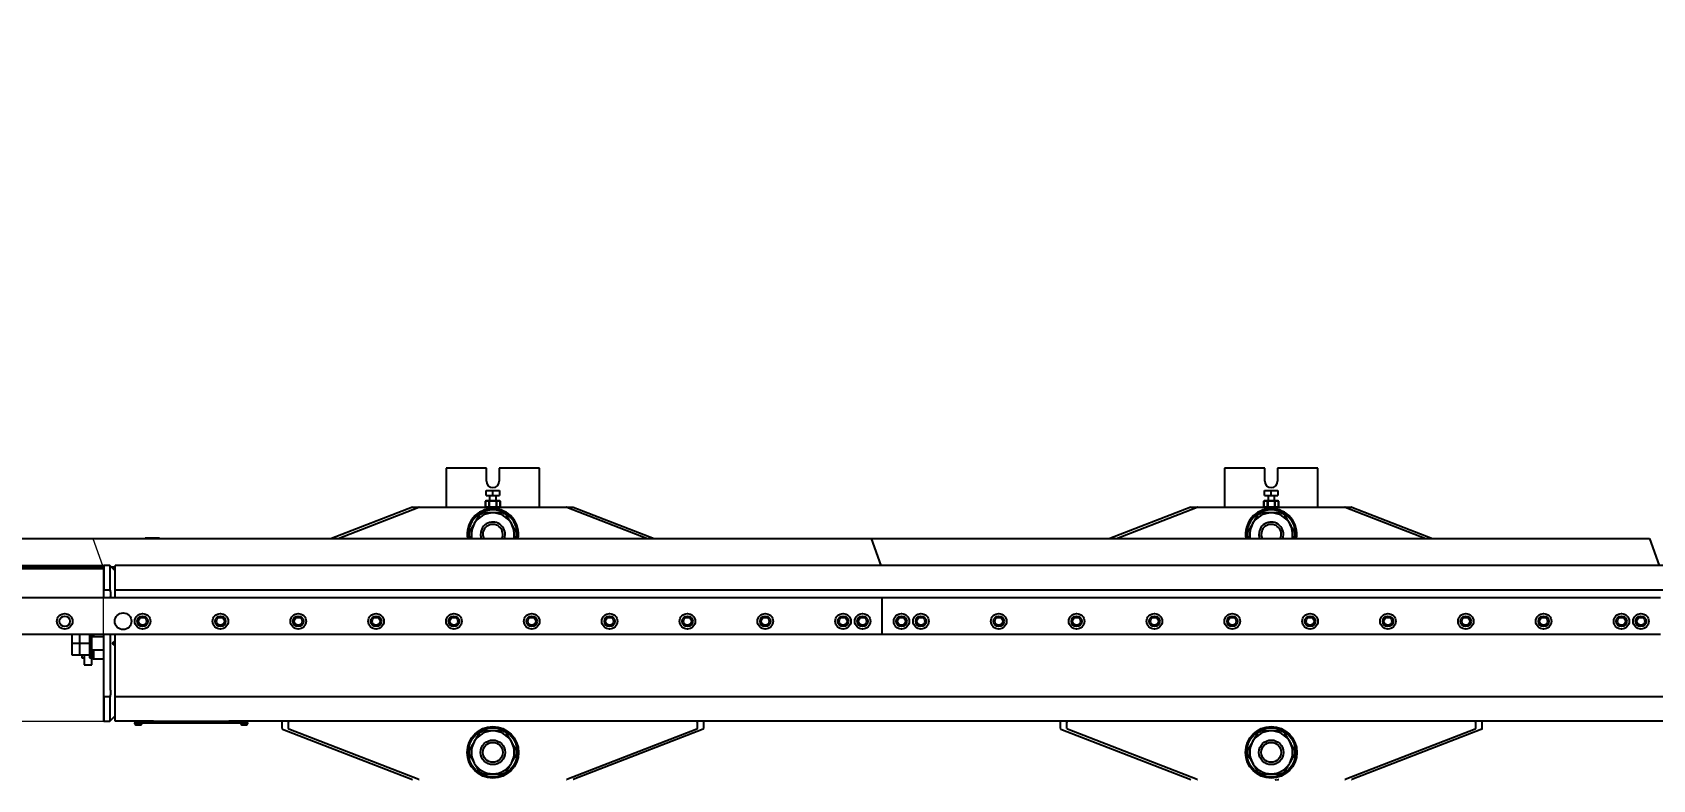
# Model space of a CAD drawing. Extents: x 28911 to 70911, y -59 to 29641.
# Drawn here: x 43681 to 45763, y 23090 to 24050 of the extents above; entities that cross this region are included whole.
import ezdxf

# ---------------------------------------------------------------- set-up
doc = ezdxf.new("R2010")
doc.units = 0
doc.header["$LTSCALE"] = 300
doc.header["$MEASUREMENT"] = 0
doc.linetypes.add('CONTINUA', pattern=[0])
doc.linetypes.add('HIDDEN', pattern=[0.375, 0.25, -0.125])
doc.layers.add('23 CONTINUA 0.35', color=4, linetype='Continuous', lineweight=35)
doc.layers.add('31 NASCOSTA 0.18', color=3, linetype='HIDDEN', lineweight=18)
doc.styles.get("Standard").update_dxf_attribs({"font": 'STANDARD'})
doc.dimstyles.new('sc1a100', dxfattribs={"dimscale": 100, "dimtxt": 3, "dimasz": 3, "dimexe": 0, "dimexo": 0, "dimgap": 1, "dimtad": 1, "dimzin": 12, "dimdsep": 46, "dimtxsty": 'Standard', "dimblk": 'CLOSEDBLANK', "dimcen": 1, "dimclrd": 253, "dimclre": 253, "dimclrt": 2, "dimadec": 0, "dimazin": 3, "dimtfac": 1, "dimtmove": 0, "dimatfit": 1, "dimldrblk": 'CLOSEDBLANK', "dimfxl": 1, "dimtolj": 1, "dimtzin": 0, "dimarcsym": 0})

# ---------------------------------------------------------------- blocks, each defined once
blk = doc.blocks.new('_ClosedBlank')
at = {"color": 0, "linetype": 'ByBlock', "lineweight": -2}
for p, q in [((-1, 0.1667), (0, 0)), ((-1, 0.1667), (-1, -0.1667)), ((0, 0), (-1, -0.1667))]:
    blk.add_line(p, q, dxfattribs=at)
blk = doc.blocks.new('*D77')
at = {"layer": '23 CONTINUA 0.35', "color": 253, "lineweight": -2, "transparency": 16777216}
for p, q in [((37772.7, 23323.3), (37772.7, 26958.2)), ((38072.7, 26958.2), (58472.7, 26958.2)), ((58772.7, 23323.3), (58772.7, 26958.2))]:
    blk.add_line(p, q, dxfattribs=at)
at = {"layer": 'DEFPOINTS', "color": 0, "transparency": 16777216}
for p in [(58772.7, 26958.2), (37772.7, 23323.3), (58772.7, 23323.3)]:
    blk.add_point(p, dxfattribs=at)
at = {"layer": '23 CONTINUA 0.35', "color": 253, "lineweight": -2, "transparency": 16777216, "xscale": 300, "yscale": 300, "zscale": 300, "rotation": 180}
blk.add_blockref('_ClosedBlank', (37772.7, 26958.2), dxfattribs=at)
at = {"layer": '23 CONTINUA 0.35', "color": 253, "lineweight": -2, "transparency": 16777216, "xscale": 300, "yscale": 300, "zscale": 300}
blk.add_blockref('_ClosedBlank', (58772.7, 26958.2), dxfattribs=at)
at = {"layer": '23 CONTINUA 0.35', "color": 2, "transparency": 16777216, "insert": (48272.7, 27208.2), "char_height": 300, "attachment_point": 5}
blk.add_mtext('\\A1;21000', dxfattribs=at)
blk = doc.blocks.new('A$C03a93164')
at = {"layer": '31 NASCOSTA 0.18', "color": 7, "linetype": 'CONTINUA'}
for p, q in [((-986.2, 134.7), (-13.8, 134.7)), ((-13.8, 134.7), (-1.5, 100)), ((0, 100), (-6000, 100)), ((-6000, 100), (0, 100)), ((0, -100), (0, 100)), ((0, 58.3), (-1000, 58.3)), ((0, 11.7), (-1000, 11.7)), ((-6000, -100), (0, -100))]:
    blk.add_line(p, q, dxfattribs=at)
blk = doc.blocks.new('A$C32be2113')
at = {"color": 7, "linetype": 'Continuous', "lineweight": 25}
for p, q in [((-3560, 4287.9), (-3560, 4237.9)), ((-3508.3, 4287.9), (-3560, 4287.9)), ((-3508.3, 4271.2), (-3508.3, 4287.9)), ((-3491.8, 4287.9), (-3491.8, 4271.2)), ((-3440, 4287.9), (-3491.8, 4287.9)), ((-3440, 4237.9), (-3440, 4287.9)), ((-2560, 4287.9), (-2560, 4237.9)), ((-2508.3, 4287.9), (-2560, 4287.9)), ((-2508.3, 4271.2), (-2508.3, 4287.9)), ((-2491.8, 4287.9), (-2491.8, 4271.2)), ((-2440, 4287.9), (-2491.8, 4287.9)), ((-2440, 4237.9), (-2440, 4287.9)), ((-3508.5, 4252.9), (-3508.5, 4259.3)), ((-3508.5, 4259.3), (-3500, 4259.3)), ((-3508.5, 4252.9), (-3500, 4252.9)), ((-3504.1, 4252.9), (-3504.1, 4245.9)), ((-3500, 4252.9), (-3500, 4259.3)), ((-3500, 4259.3), (-3491.5, 4259.3)), ((-3500, 4252.9), (-3491.5, 4252.9)), ((-3495.9, 4245.9), (-3495.9, 4252.9)), ((-3491.5, 4259.3), (-3491.5, 4252.9)), ((-2508.5, 4252.9), (-2508.5, 4259.3)), ((-2508.5, 4259.3), (-2500, 4259.3)), ((-2508.5, 4252.9), (-2500, 4252.9)), ((-2504.1, 4252.9), (-2504.1, 4245.9)), ((-2500, 4252.9), (-2500, 4259.3)), ((-2500, 4259.3), (-2491.5, 4259.3)), ((-2500, 4252.9), (-2491.5, 4252.9)), ((-2495.9, 4245.9), (-2495.9, 4252.9)), ((-2491.5, 4259.3), (-2491.5, 4252.9)), ((-3603.4, 4237.8), (-3707.3, 4197.6)), ((-3698.8, 4197.6), (-3595, 4237.8)), ((-3603.1, 4237.9), (-3594.7, 4237.9)), ((-3594.7, 4237.9), (-3549, 4237.9)), ((-3549, 4237.9), (-3540.6, 4237.9)), ((-3540.6, 4237.9), (-3459.4, 4237.9)), ((-3508.5, 4245.9), (-3509.5, 4245.4)), ((-3509.5, 4245.4), (-3509.5, 4238.4)), ((-3509.5, 4245.4), (-3509.4, 4245.4)), ((-3509.5, 4238.4), (-3508.5, 4237.9)), ((-3509.5, 4238.4), (-3509.4, 4238.4)), ((-3509.4, 4245.4), (-3507.4, 4245.9)), ((-3509.4, 4238.4), (-3509.4, 4245.4)), ((-3507.4, 4237.9), (-3509.4, 4238.4)), ((-3507.4, 4245.9), (-3508.5, 4245.9)), ((-3507.4, 4245.9), (-3505.3, 4245.4)), ((-3500, 4245.9), (-3507.4, 4245.9)), ((-3505.3, 4238.4), (-3507.4, 4237.9)), ((-3505.3, 4245.4), (-3505.3, 4238.4)), ((-3505.3, 4245.4), (-3504.1, 4245.4)), ((-3505.3, 4238.4), (-3504.1, 4238.4)), ((-3504.1, 4245.4), (-3500, 4245.9)), ((-3504.1, 4238.4), (-3504.1, 4245.4)), ((-3500, 4237.9), (-3504.1, 4238.4)), ((-3500, 4245.9), (-3495.9, 4245.4)), ((-3492.6, 4245.9), (-3500, 4245.9)), ((-3495.9, 4238.4), (-3500, 4237.9)), ((-3495.9, 4245.4), (-3494.7, 4245.4)), ((-3495.9, 4245.4), (-3495.9, 4238.4)), ((-3495.9, 4238.4), (-3494.7, 4238.4)), ((-3494.7, 4245.4), (-3492.6, 4245.9)), ((-3494.7, 4238.4), (-3494.7, 4245.4)), ((-3492.6, 4237.9), (-3494.7, 4238.4)), ((-3492.6, 4245.9), (-3490.6, 4245.4)), ((-3491.5, 4245.9), (-3492.6, 4245.9)), ((-3490.6, 4238.4), (-3492.6, 4237.9)), ((-3490.6, 4245.4), (-3491.5, 4245.9)), ((-3491.5, 4237.9), (-3490.6, 4238.4)), ((-3490.6, 4238.4), (-3490.6, 4245.4)), ((-3490.6, 4245.4), (-3490.6, 4238.4)), ((-3490.6, 4245.4), (-3490.6, 4245.4)), ((-3490.6, 4238.4), (-3490.6, 4238.4)), ((-3459.4, 4237.9), (-3451, 4237.9)), ((-3451, 4237.9), (-3405.3, 4237.9)), ((-3405.3, 4237.9), (-3396.9, 4237.9)), ((-3405, 4237.8), (-3301.2, 4197.6)), ((-3396.6, 4237.8), (-3292.7, 4197.6)), ((-2603.4, 4237.8), (-2707.3, 4197.6)), ((-2698.8, 4197.6), (-2595, 4237.8)), ((-2603.1, 4237.9), (-2594.7, 4237.9)), ((-2594.7, 4237.9), (-2549, 4237.9)), ((-2549, 4237.9), (-2540.6, 4237.9)), ((-2540.6, 4237.9), (-2459.4, 4237.9)), ((-2508.5, 4245.9), (-2509.5, 4245.4)), ((-2509.5, 4245.4), (-2509.5, 4238.4)), ((-2509.5, 4245.4), (-2509.4, 4245.4)), ((-2509.5, 4238.4), (-2508.5, 4237.9)), ((-2509.5, 4238.4), (-2509.4, 4238.4)), ((-2509.4, 4245.4), (-2507.4, 4245.9)), ((-2509.4, 4238.4), (-2509.4, 4245.4)), ((-2507.4, 4237.9), (-2509.4, 4238.4)), ((-2507.4, 4245.9), (-2508.5, 4245.9)), ((-2507.4, 4245.9), (-2505.3, 4245.4)), ((-2500, 4245.9), (-2507.4, 4245.9)), ((-2505.3, 4238.4), (-2507.4, 4237.9)), ((-2505.3, 4245.4), (-2505.3, 4238.4)), ((-2505.3, 4245.4), (-2504.1, 4245.4)), ((-2505.3, 4238.4), (-2504.1, 4238.4)), ((-2504.1, 4245.4), (-2500, 4245.9)), ((-2504.1, 4238.4), (-2504.1, 4245.4)), ((-2500, 4237.9), (-2504.1, 4238.4)), ((-2500, 4245.9), (-2495.9, 4245.4)), ((-2492.6, 4245.9), (-2500, 4245.9)), ((-2495.9, 4238.4), (-2500, 4237.9)), ((-2495.9, 4245.4), (-2494.7, 4245.4)), ((-2495.9, 4245.4), (-2495.9, 4238.4)), ((-2495.9, 4238.4), (-2494.7, 4238.4)), ((-2494.7, 4245.4), (-2492.6, 4245.9)), ((-2494.7, 4238.4), (-2494.7, 4245.4)), ((-2492.6, 4237.9), (-2494.7, 4238.4)), ((-2492.6, 4245.9), (-2490.6, 4245.4)), ((-2491.5, 4245.9), (-2492.6, 4245.9)), ((-2490.6, 4238.4), (-2492.6, 4237.9)), ((-2490.6, 4245.4), (-2491.5, 4245.9)), ((-2491.5, 4237.9), (-2490.6, 4238.4)), ((-2490.6, 4238.4), (-2490.6, 4245.4)), ((-2490.6, 4245.4), (-2490.6, 4238.4)), ((-2490.6, 4245.4), (-2490.6, 4245.4)), ((-2490.6, 4238.4), (-2490.6, 4238.4)), ((-2459.4, 4237.9), (-2451, 4237.9)), ((-2451, 4237.9), (-2405.3, 4237.9)), ((-2405.3, 4237.9), (-2396.9, 4237.9)), ((-2405, 4237.8), (-2301.2, 4197.6)), ((-2396.6, 4237.8), (-2292.7, 4197.6)), ((-5013.8, 4197.6), (-3013.8, 4197.6)), ((-3946.7, 4197.8), (-3946.5, 4197.6)), ((-3946.7, 4197.8), (-3946.7, 4197.8)), ((-3946.7, 4197.8), (-3928.3, 4197.8)), ((-3928.3, 4197.8), (-3946.7, 4197.8)), ((-3937.9, 4197.6), (-3937.9, 4197.6)), ((-3937.9, 4197.6), (-3937.1, 4197.6)), ((-3937.1, 4197.6), (-3937.1, 4197.6)), ((-3928.5, 4197.6), (-3928.3, 4197.8)), ((-3928.3, 4197.8), (-3928.3, 4197.8)), ((-3530.3, 4200.4), (-3528.7, 4197.6)), ((-3471.3, 4197.6), (-3469.7, 4200.4)), ((-3013.8, 4197.6), (-3001.5, 4162.9)), ((-3013.8, 4197.6), (-2013.8, 4197.6)), ((-2530.3, 4200.4), (-2528.7, 4197.6)), ((-2471.3, 4197.6), (-2469.7, 4200.4)), ((-2013.8, 4197.6), (-2001.5, 4162.9)), ((-3999.8, 4160.6), (-5000.7, 4160.6)), ((-3999.8, 4158.6), (-5000, 4158.6)), ((-3999.8, 4162.9), (-3999.8, 4131.8)), ((-3992, 4162.9), (-3999.8, 4162.9)), ((-3992, 4162.9), (-3992, 4131.8)), ((-3985, 4155.9), (-3992, 4162.9)), ((-3985, 4160.6), (-3989.7, 4160.6)), ((-3985, 4158.6), (-3987.7, 4158.6)), ((-1015, 4162.9), (-3985, 4162.9)), ((-3985, 4131.8), (-3985, 4162.9)), ((-3999.8, 4121.2), (-3999.8, 4131.8)), ((-3999.8, 4131.8), (-3992, 4131.8)), ((-3991, 4121.2), (-3991, 4122.9)), ((-3985, 4131.8), (-1015, 4131.8)), ((-3985, 4121.2), (-3985, 4131.8)), ((-3000, 4121.2), (-5000, 4121.2)), ((-3000, 4074.6), (-3000, 4121.2)), ((-2000, 4121.2), (-3000, 4121.2)), ((-5000, 4074.6), (-3000, 4074.6)), ((-4040.5, 4062.9), (-4040.5, 4074.6)), ((-4040.5, 4047.9), (-4040.5, 4062.9)), ((-4030.5, 4062.9), (-4040.5, 4062.9)), ((-4030.5, 4062.9), (-4030.5, 4074.6)), ((-4018, 4062.9), (-4030.5, 4062.9)), ((-4030.5, 4047.9), (-4030.5, 4062.9)), ((-4018, 4074.6), (-4018, 4044.4)), ((-4015, 4044.4), (-4015, 4074.6)), ((-3999.8, 4071.4), (-4015, 4071.4)), ((-4013, 4074.6), (-4013, 4071.4)), ((-3999.8, 3994), (-3999.8, 4074.6)), ((-3991, 4002.9), (-3991, 4074.6)), ((-3985.8, 4060.9), (-3985.8, 4064.9)), ((-3985, 3994), (-3985, 4074.6)), ((-3000, 4074.6), (-2000, 4074.6)), ((-4030.5, 4047.9), (-4040.5, 4047.9)), ((-4018, 4047.9), (-4030.5, 4047.9)), ((-4028, 4047.9), (-4028, 4044.4)), ((-4028, 4044.4), (-4025, 4044.4)), ((-4025, 4047.9), (-4025, 4035.4)), ((-4018, 4044.4), (-4015, 4044.4)), ((-4015, 4054.4), (-3999.8, 4054.4)), ((-4015, 4035.4), (-4015, 4044.4)), ((-4015, 4044.1), (-4013, 4042.9)), ((-4013, 4054.4), (-4013, 4042.9)), ((-4013, 4042.9), (-3999.8, 4042.9)), ((-4025, 4035.4), (-4015, 4035.4)), ((-3992, 3994), (-3999.8, 3994)), ((-3999.8, 3994), (-3999.8, 3962.9)), ((-3992, 3994), (-3992, 3962.9)), ((-3985, 3962.9), (-3985, 3994)), ((-1015, 3994), (-3985, 3994)), ((-3999.8, 3962.9), (-3992, 3962.9)), ((-3992, 3962.9), (-3985, 3969.9)), ((-3950.7, 3962.9), (-3985, 3962.9)), ((-3960.2, 3960.9), (-3960.2, 3959.4)), ((-3960.2, 3960.9), (-3960, 3960.9)), ((-3960.2, 3959.4), (-3950.8, 3959.4)), ((-3960, 3962.9), (-3960, 3960.9)), ((-3960, 3960.9), (-3936, 3960.9)), ((-3950.8, 3959.4), (-3950.8, 3960.9)), ((-3936, 3962.9), (-3950.7, 3962.9)), ((-3936, 3962.9), (-3839, 3962.9)), ((-3936, 3960.9), (-3839, 3960.9)), ((-3824.3, 3962.9), (-3839, 3962.9)), ((-3839, 3960.9), (-3815, 3960.9)), ((-1175.7, 3962.9), (-3824.3, 3962.9)), ((-3824.3, 3960.9), (-3824.3, 3959.4)), ((-3824.3, 3959.4), (-3814.8, 3959.4)), ((-3815, 3960.9), (-3815, 3962.9)), ((-3815, 3960.9), (-3814.8, 3960.9)), ((-3814.8, 3959.4), (-3814.8, 3960.9)), ((-3771, 3961.9), (-3771, 3953.6)), ((-3762.5, 3953.6), (-3762.5, 3961.9)), ((-3237.5, 3961.9), (-3237.5, 3953.6)), ((-3229, 3953.6), (-3229, 3961.9)), ((-2771, 3961.9), (-2771, 3953.6)), ((-2762.5, 3953.6), (-2762.5, 3961.9)), ((-2237.5, 3961.9), (-2237.5, 3953.6)), ((-2229, 3953.6), (-2229, 3961.9)), ((-3770.4, 3952.7), (-3603.4, 3888)), ((-3595, 3888), (-3761.9, 3952.7)), ((-3238.1, 3952.7), (-3405, 3888)), ((-3229.6, 3952.7), (-3396.6, 3888)), ((-2770.4, 3952.7), (-2603.4, 3888)), ((-2595, 3888), (-2761.9, 3952.7)), ((-2238.1, 3952.7), (-2405, 3888)), ((-2229.6, 3952.7), (-2396.6, 3888)), ((-2494.7, 3887.4), (-2492.6, 3887.9)), ((-2492.6, 3887.9), (-2490.6, 3887.4)), ((-2490.6, 3887.4), (-2491.5, 3887.9))]:
    blk.add_line(p, q, dxfattribs=at)
for centre, radius in [((-4050, 4091.2), 10), ((-3975, 4091.2), 10.7), ((-3950, 4091.2), 10), ((-3850, 4091.2), 10), ((-3750, 4091.2), 10), ((-3650, 4091.2), 10), ((-3550, 4091.2), 10), ((-3450, 4091.2), 10), ((-3350, 4091.2), 10), ((-3250, 4091.2), 10), ((-3150, 4091.2), 10), ((-3050, 4091.2), 10), ((-3025, 4091.2), 10), ((-2975, 4091.2), 10), ((-2950, 4091.2), 10), ((-2850, 4091.2), 10), ((-2750, 4091.2), 10), ((-2650, 4091.2), 10), ((-2550, 4091.2), 10), ((-2450, 4091.2), 10), ((-2350, 4091.2), 10), ((-2250, 4091.2), 10), ((-2150, 4091.2), 10), ((-2050, 4091.2), 10), ((-2025, 4091.2), 10), ((-4050, 4091.2), 6.75), ((-3950, 4091.2), 6.75), ((-3950, 4091.2), 5.1), ((-3850, 4091.2), 6.75), ((-3850, 4091.2), 5.1), ((-3750, 4091.2), 6.75), ((-3750, 4091.2), 5.1), ((-3650, 4091.2), 6.75), ((-3650, 4091.2), 5.1), ((-3550, 4091.2), 6.75), ((-3550, 4091.2), 5.1), ((-3450, 4091.2), 6.75), ((-3450, 4091.2), 5.1), ((-3350, 4091.2), 6.75), ((-3350, 4091.2), 5.1), ((-3250, 4091.2), 6.75), ((-3250, 4091.2), 5.1), ((-3150, 4091.2), 6.75), ((-3150, 4091.2), 5.1), ((-3050, 4091.2), 6.75), ((-3050, 4091.2), 5.1), ((-3025, 4091.2), 6.75), ((-3025, 4091.2), 5.1), ((-2975, 4091.2), 6.75), ((-2975, 4091.2), 5.1), ((-2950, 4091.2), 6.75), ((-2950, 4091.2), 5.1), ((-2850, 4091.2), 6.75), ((-2850, 4091.2), 5.1), ((-2750, 4091.2), 6.75), ((-2750, 4091.2), 5.1), ((-2650, 4091.2), 6.75), ((-2650, 4091.2), 5.1), ((-2550, 4091.2), 6.75), ((-2550, 4091.2), 5.1), ((-2450, 4091.2), 6.75), ((-2450, 4091.2), 5.1), ((-2350, 4091.2), 6.75), ((-2350, 4091.2), 5.1), ((-2250, 4091.2), 6.75), ((-2250, 4091.2), 5.1), ((-2150, 4091.2), 6.75), ((-2150, 4091.2), 5.1), ((-2050, 4091.2), 6.75), ((-2050, 4091.2), 5.1), ((-2025, 4091.2), 6.75), ((-2025, 4091.2), 5.1), ((-3500, 3922.9), 33), ((-2500, 3922.9), 33), ((-3500, 3922.9), 31.5), ((-3500, 3922.9), 15.8), ((-3500, 3922.9), 15.8), ((-3500, 3922.9), 12.8), ((-2500, 3922.9), 31.5), ((-2500, 3922.9), 15.8), ((-2500, 3922.9), 15.8), ((-2500, 3922.9), 12.8)]:
    blk.add_circle(centre, radius, dxfattribs=at)
for centre, radius, start, end in [((-3500, 4271.2), 8.25, 180, 0), ((-2500, 4271.2), 8.25, 180, 0), ((-3603.1, 4237.1), 0.83, 90.0509, 111.2656), ((-3594.7, 4237.1), 0.83, 90.0509, 111.2656), ((-3500, 4202.9), 33, 90, 189.2421), ((-3500, 4202.9), 31.5, 350.3137, 189.6863), ((-3500, 4202.9), 27.5, 90, 150), ((-3500, 4202.9), 30.4, 115.2098, 124.7902), ((-3500, 4202.9), 33, 350.7579, 90), ((-3500, 4202.9), 27.5, 30, 90), ((-3500, 4202.9), 30.4, 55.2098, 64.7902), ((-3405.3, 4237.1), 0.83, 68.7344, 89.9491), ((-3396.9, 4237.1), 0.83, 68.7344, 89.9491), ((-2603.1, 4237.1), 0.83, 90.0509, 111.2656), ((-2594.7, 4237.1), 0.83, 90.0509, 111.2656), ((-2500, 4202.9), 33, 90, 189.2421), ((-2500, 4202.9), 31.5, 350.3137, 189.6863), ((-2500, 4202.9), 27.5, 90, 150), ((-2500, 4202.9), 30.4, 115.2098, 124.7902), ((-2500, 4202.9), 33, 350.7579, 90), ((-2500, 4202.9), 27.5, 30, 90), ((-2500, 4202.9), 30.4, 55.2098, 64.7902), ((-2405.3, 4237.1), 0.83, 68.7344, 89.9491), ((-2396.9, 4237.1), 0.83, 68.7344, 89.9491), ((-3500, 4202.9), 30.4, 175.2098, 184.7902), ((-3500, 4202.9), 27.5, 150, 191.112), ((-3500, 4202.9), 15.8, 340.4456, 180), ((-3500, 4202.9), 15.8, 340.4392, 180), ((-3500, 4202.9), 12.8, 335.6006, 180), ((-3500, 4202.9), 27.5, 348.888, 30), ((-3500, 4202.9), 30.4, 355.2098, 4.7902), ((-2500, 4202.9), 30.4, 175.2098, 184.7902), ((-2500, 4202.9), 27.5, 150, 191.112), ((-2500, 4202.9), 15.8, 340.4392, 180), ((-2500, 4202.9), 15.8, 340.4456, 180), ((-2500, 4202.9), 12.8, 335.6006, 180), ((-2500, 4202.9), 27.5, 348.888, 30), ((-2500, 4202.9), 30.4, 355.2098, 4.7902), ((-3500, 4202.9), 15.8, 180, 199.5544), ((-3500, 4202.9), 15.8, 180, 199.5608), ((-3500, 4202.9), 12.8, 180, 204.3994), ((-2500, 4202.9), 15.8, 180, 199.5608), ((-2500, 4202.9), 15.8, 180, 199.5544), ((-2500, 4202.9), 12.8, 180, 204.3994), ((-3986.5, 4062.9), 2.1, 69.0752, 290.9248), ((-3955.5, 3964.2), 6.75, 225.3, 243.6648), ((-3955.5, 3964.2), 6.75, 296.3541, 314.7), ((-3819.5, 3964.2), 6.75, 225.3, 243.6648), ((-3819.5, 3964.2), 6.75, 296.3541, 314.7), ((-3770, 3961.9), 0.957, 92.9521, 182.6753), ((-3761.6, 3961.9), 0.957, 92.9521, 182.6753), ((-3238.4, 3961.9), 0.957, 357.3247, 87.0479), ((-3230, 3961.9), 0.957, 357.3247, 87.0479), ((-2770, 3961.9), 0.957, 92.9521, 182.6753), ((-2761.6, 3961.9), 0.957, 92.9521, 182.6753), ((-2238.4, 3961.9), 0.957, 357.3247, 87.0479), ((-2230, 3961.9), 0.957, 357.3247, 87.0479), ((-3770, 3953.6), 0.998, 178.5331, 246.8832), ((-3761.5, 3953.6), 0.998, 178.5331, 246.8832), ((-3500, 3922.9), 27.5, 150, 210), ((-3500, 3922.9), 27.5, 90, 150), ((-3500, 3922.9), 30.4, 115.2098, 124.7902), ((-3500, 3922.9), 27.5, 30, 90), ((-3500, 3922.9), 30.4, 55.2098, 64.7902), ((-3500, 3922.9), 27.5, 330, 30), ((-3238.5, 3953.6), 0.998, 293.1168, 1.4669), ((-3230, 3953.6), 0.998, 293.1168, 1.4669), ((-2770, 3953.6), 0.998, 178.5331, 246.8832), ((-2761.5, 3953.6), 0.998, 178.5331, 246.8832), ((-2500, 3922.9), 27.5, 150, 210), ((-2500, 3922.9), 27.5, 90, 150), ((-2500, 3922.9), 30.4, 115.2098, 124.7902), ((-2500, 3922.9), 27.5, 30, 90), ((-2500, 3922.9), 30.4, 55.2098, 64.7902), ((-2500, 3922.9), 27.5, 330, 30), ((-2238.5, 3953.6), 0.998, 293.1168, 1.4669), ((-2230, 3953.6), 0.998, 293.1168, 1.4669), ((-3500, 3922.9), 30.4, 175.2098, 184.7902), ((-3500, 3922.9), 30.4, 355.2098, 4.7902), ((-2500, 3922.9), 30.4, 175.2098, 184.7902), ((-2500, 3922.9), 30.4, 355.2098, 4.7902), ((-3500, 3922.9), 27.5, 210, 270), ((-3500, 3922.9), 30.4, 235.2098, 244.7902), ((-3500, 3922.9), 27.5, 270, 330), ((-3500, 3922.9), 30.4, 295.2098, 304.7902), ((-2500, 3922.9), 27.5, 210, 270), ((-2500, 3922.9), 30.4, 235.2098, 244.7902), ((-2500, 3922.9), 27.5, 270, 330), ((-2500, 3922.9), 30.4, 295.2098, 304.7902), ((-3603.1, 3888.7), 0.83, 248.7344, 269.9491), ((-3594.7, 3888.7), 0.83, 248.7344, 269.9491), ((-3405.3, 3888.7), 0.83, 270.0509, 291.2656), ((-3396.9, 3888.7), 0.83, 270.0509, 291.2656), ((-2603.1, 3888.7), 0.83, 248.7344, 269.9491), ((-2594.7, 3888.7), 0.83, 248.7344, 269.9491), ((-2405.3, 3888.7), 0.83, 270.0509, 291.2656), ((-2396.9, 3888.7), 0.83, 270.0509, 291.2656)]:
    blk.add_arc(centre, radius, start, end, dxfattribs=at)
for points, knots in [([(-3517.3, 4227.9), (-3518.4, 4226), (-3520.5, 4222.3), (-3522.7, 4218.6), (-3523.8, 4216.6)], [0, 0, 0, 0, 0.4965601, 1, 1, 1, 1]), ([(-3500, 4230.4), (-3502.2, 4230.4), (-3506.5, 4230.4), (-3510.8, 4230.4), (-3512.9, 4230.4)], [0, 0, 0, 0, 0.496074, 1, 1, 1, 1]), ([(-3487.1, 4230.4), (-3489.2, 4230.4), (-3493.4, 4230.4), (-3497.8, 4230.4), (-3500, 4230.4)], [0, 0, 0, 0, 0.49656, 1, 1, 1, 1]), ([(-3476.2, 4216.6), (-3477.3, 4218.5), (-3479.5, 4222.3), (-3481.6, 4226), (-3482.7, 4227.9)], [0, 0, 0, 0, 0.496074, 1, 1, 1, 1]), ([(-2517.3, 4227.9), (-2518.4, 4226), (-2520.5, 4222.3), (-2522.7, 4218.6), (-2523.8, 4216.6)], [0, 0, 0, 0, 0.49656, 1, 1, 1, 1]), ([(-2500, 4230.4), (-2502.2, 4230.4), (-2506.5, 4230.4), (-2510.8, 4230.4), (-2512.9, 4230.4)], [0, 0, 0, 0, 0.496074, 1, 1, 1, 1]), ([(-2487.1, 4230.4), (-2489.2, 4230.4), (-2493.4, 4230.4), (-2497.8, 4230.4), (-2500, 4230.4)], [0, 0, 0, 0, 0.49656, 1, 1, 1, 1]), ([(-2476.2, 4216.6), (-2477.3, 4218.5), (-2479.5, 4222.3), (-2481.6, 4226), (-2482.7, 4227.9)], [0, 0, 0, 0, 0.4960735, 1, 1, 1, 1]), ([(-3523.8, 4216.6), (-3524.9, 4214.8), (-3527.1, 4211), (-3529.2, 4207.3), (-3530.3, 4205.4)], [0, 0, 0, 0, 0.496074, 1, 1, 1, 1]), ([(-3469.7, 4205.4), (-3470.8, 4207.3), (-3472.9, 4211), (-3475.1, 4214.7), (-3476.2, 4216.6)], [0, 0, 0, 0, 0.4965601, 1, 1, 1, 1]), ([(-2523.8, 4216.6), (-2524.9, 4214.8), (-2527.1, 4211), (-2529.2, 4207.3), (-2530.3, 4205.4)], [0, 0, 0, 0, 0.4960735, 1, 1, 1, 1]), ([(-2469.7, 4205.4), (-2470.8, 4207.3), (-2472.9, 4211), (-2475.1, 4214.7), (-2476.2, 4216.6)], [0, 0, 0, 0, 0.49656, 1, 1, 1, 1]), ([(-3992, 4131.8), (-3991.7, 4130.3), (-3991.1, 4127.4), (-3991, 4124.4), (-3991, 4122.9)], [0, 0, 0, 0, 0.497066, 1, 1, 1, 1]), ([(-3985.8, 4060.9), (-3985.6, 4061.3), (-3985.3, 4062), (-3985.2, 4063), (-3985.4, 4064), (-3985.6, 4064.5), (-3985.8, 4064.9)], [0, 0, 0, 0, 0.323931, 0.527338, 0.730871, 1, 1, 1, 1]), ([(-3991, 4002.9), (-3991, 4001.4), (-3991.1, 3998.4), (-3991.7, 3995.5), (-3992, 3994)], [0, 0, 0, 0, 0.496914, 1, 1, 1, 1]), ([(-3958.5, 3958.1), (-3958.5, 3958.1), (-3958.4, 3958.1), (-3957.9, 3958.1), (-3957.1, 3958.1), (-3956.2, 3958.1), (-3955.1, 3958.1), (-3954.2, 3958.1), (-3953.3, 3958.1), (-3952.7, 3958.1), (-3952.5, 3958.1), (-3952.5, 3958.1), (-3952.5, 3958.1), (-3952.5, 3958.1)], [0, 0, 0, 0, 0.1073322, 0.2146644, 0.3219966, 0.4293288, 0.536661, 0.6439932, 0.7513254, 0.8586576, 0.9659898, 0.9996252, 1, 1, 1, 1]), ([(-3822.5, 3958.1), (-3822.5, 3958.1), (-3822.4, 3958.1), (-3821.9, 3958.1), (-3821.1, 3958.1), (-3820.2, 3958.1), (-3819.1, 3958.1), (-3818.2, 3958.1), (-3817.3, 3958.1), (-3816.7, 3958.1), (-3816.5, 3958.1), (-3816.5, 3958.1), (-3816.5, 3958.1), (-3816.5, 3958.1)], [0, 0, 0, 0, 0.107332, 0.214664, 0.321997, 0.429329, 0.536661, 0.643993, 0.751325, 0.858658, 0.96599, 0.999625, 1, 1, 1, 1]), ([(-3523.8, 3936.6), (-3524.9, 3934.8), (-3527.1, 3931), (-3529.2, 3927.3), (-3530.3, 3925.4)], [0, 0, 0, 0, 0.4960735, 1, 1, 1, 1]), ([(-3517.3, 3947.9), (-3518.4, 3946), (-3520.5, 3942.3), (-3522.7, 3938.6), (-3523.8, 3936.6)], [0, 0, 0, 0, 0.49656, 1, 1, 1, 1]), ([(-3500, 3950.4), (-3502.2, 3950.4), (-3506.5, 3950.4), (-3510.8, 3950.4), (-3512.9, 3950.4)], [0, 0, 0, 0, 0.496074, 1, 1, 1, 1]), ([(-3487.1, 3950.4), (-3489.2, 3950.4), (-3493.4, 3950.4), (-3497.8, 3950.4), (-3500, 3950.4)], [0, 0, 0, 0, 0.4965601, 1, 1, 1, 1]), ([(-3476.2, 3936.6), (-3477.3, 3938.5), (-3479.5, 3942.3), (-3481.6, 3946), (-3482.7, 3947.9)], [0, 0, 0, 0, 0.4960735, 1, 1, 1, 1]), ([(-3469.7, 3925.4), (-3470.8, 3927.3), (-3472.9, 3931), (-3475.1, 3934.7), (-3476.2, 3936.6)], [0, 0, 0, 0, 0.49656, 1, 1, 1, 1]), ([(-2523.8, 3936.6), (-2524.9, 3934.8), (-2527.1, 3931), (-2529.2, 3927.3), (-2530.3, 3925.4)], [0, 0, 0, 0, 0.496074, 1, 1, 1, 1]), ([(-2517.3, 3947.9), (-2518.4, 3946), (-2520.5, 3942.3), (-2522.7, 3938.6), (-2523.8, 3936.6)], [0, 0, 0, 0, 0.49656, 1, 1, 1, 1]), ([(-2500, 3950.4), (-2502.2, 3950.4), (-2506.5, 3950.4), (-2510.8, 3950.4), (-2512.9, 3950.4)], [0, 0, 0, 0, 0.496074, 1, 1, 1, 1]), ([(-2487.1, 3950.4), (-2489.2, 3950.4), (-2493.4, 3950.4), (-2497.8, 3950.4), (-2500, 3950.4)], [0, 0, 0, 0, 0.49656, 1, 1, 1, 1]), ([(-2476.2, 3936.6), (-2477.3, 3938.5), (-2479.5, 3942.3), (-2481.6, 3946), (-2482.7, 3947.9)], [0, 0, 0, 0, 0.4960735, 1, 1, 1, 1]), ([(-2469.7, 3925.4), (-2470.8, 3927.3), (-2472.9, 3931), (-2475.1, 3934.7), (-2476.2, 3936.6)], [0, 0, 0, 0, 0.49656, 1, 1, 1, 1]), ([(-3530.3, 3920.4), (-3529.2, 3918.5), (-3527.1, 3914.8), (-3524.9, 3911.1), (-3523.8, 3909.1)], [0, 0, 0, 0, 0.49656, 1, 1, 1, 1]), ([(-3476.2, 3909.1), (-3475.1, 3911), (-3472.9, 3914.8), (-3470.8, 3918.5), (-3469.7, 3920.4)], [0, 0, 0, 0, 0.496074, 1, 1, 1, 1]), ([(-2530.3, 3920.4), (-2529.2, 3918.5), (-2527.1, 3914.8), (-2524.9, 3911.1), (-2523.8, 3909.1)], [0, 0, 0, 0, 0.49656, 1, 1, 1, 1]), ([(-2476.2, 3909.1), (-2475.1, 3911), (-2472.9, 3914.8), (-2470.8, 3918.5), (-2469.7, 3920.4)], [0, 0, 0, 0, 0.496074, 1, 1, 1, 1]), ([(-3523.8, 3909.1), (-3522.7, 3907.3), (-3520.5, 3903.5), (-3518.4, 3899.8), (-3517.3, 3897.9)], [0, 0, 0, 0, 0.4960735, 1, 1, 1, 1]), ([(-3512.9, 3895.4), (-3510.8, 3895.4), (-3506.6, 3895.4), (-3502.2, 3895.4), (-3500, 3895.4)], [0, 0, 0, 0, 0.4965601, 1, 1, 1, 1]), ([(-3500, 3895.4), (-3497.8, 3895.4), (-3493.5, 3895.4), (-3489.2, 3895.4), (-3487.1, 3895.4)], [0, 0, 0, 0, 0.496074, 1, 1, 1, 1]), ([(-3482.7, 3897.9), (-3481.6, 3899.8), (-3479.5, 3903.5), (-3477.3, 3907.2), (-3476.2, 3909.1)], [0, 0, 0, 0, 0.49656, 1, 1, 1, 1]), ([(-2523.8, 3909.1), (-2522.7, 3907.3), (-2520.5, 3903.5), (-2518.4, 3899.8), (-2517.3, 3897.9)], [0, 0, 0, 0, 0.496074, 1, 1, 1, 1]), ([(-2512.9, 3895.4), (-2510.8, 3895.4), (-2506.6, 3895.4), (-2502.2, 3895.4), (-2500, 3895.4)], [0, 0, 0, 0, 0.49656, 1, 1, 1, 1]), ([(-2500, 3895.4), (-2497.8, 3895.4), (-2493.5, 3895.4), (-2489.2, 3895.4), (-2487.1, 3895.4)], [0, 0, 0, 0, 0.4960735, 1, 1, 1, 1]), ([(-2482.7, 3897.9), (-2481.6, 3899.8), (-2479.5, 3903.5), (-2477.3, 3907.2), (-2476.2, 3909.1)], [0, 0, 0, 0, 0.49656, 1, 1, 1, 1])]:
    blk.add_open_spline(points, degree=3, knots=knots, dxfattribs=at)

msp = doc.modelspace()

# ---------------------------------------------------------------- block references
at = {"color": 8, "ltscale": 50}
msp.add_blockref('A$C32be2113', (47772.732, 19202.089), dxfattribs=at)
at = {"layer": '23 CONTINUA 0.35'}
msp.add_blockref('A$C03a93164', (43772.732, 23264.989), dxfattribs=at)

# ---------------------------------------------------------------- dimensions: what is measured, and where the dimension line sits
dim = msp.add_linear_dim(base=(58772.732, 26958.2), p1=(37772.732, 23323.289), p2=(58772.732, 23323.289), dimstyle='sc1a100', dxfattribs=at)
dim.commit()
dim.dimension.update_dxf_attribs({"geometry": '*D77', "text_midpoint": (48272.732, 26958.2), "dimtype": 160})

doc.saveas('drawing.dxf')
